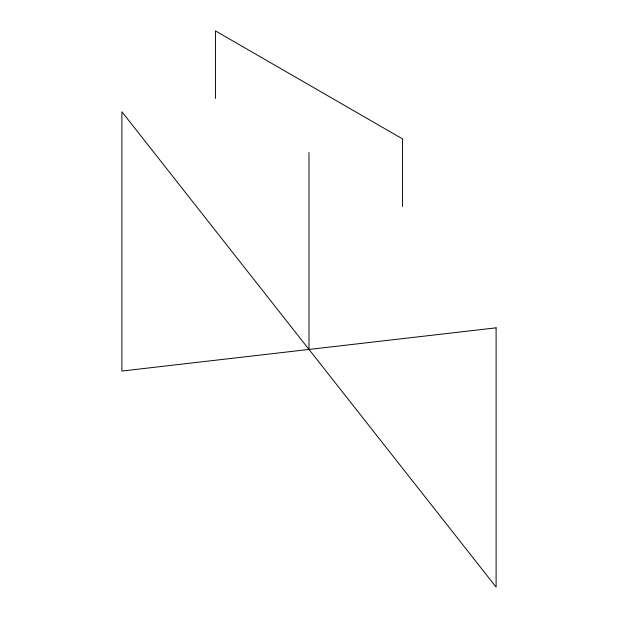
<?xml version="1.0" encoding="UTF-8"?>
<svg xmlns="http://www.w3.org/2000/svg" width="618" height="618" viewBox="0 0 618 618"><rect width="100%" height="100%" fill="white"/><g stroke="black" fill="none" stroke-linecap="round" stroke-linejoin="round"><path stroke-width="0.93" d="M402.557 206.482L402.557 138.926L215.443 30.9L215.443 98.455M309 152.468L309 349.44M496.107 327.834L121.893 371.047L121.893 111.781L496.107 587.1L496.107 327.834"/></g></svg>
